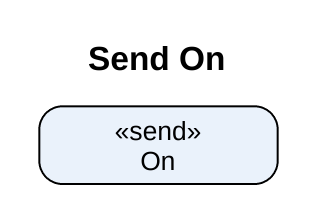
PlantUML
@startuml
title Send On
hide empty description
state "On" as On_ <<send>>
@enduml
